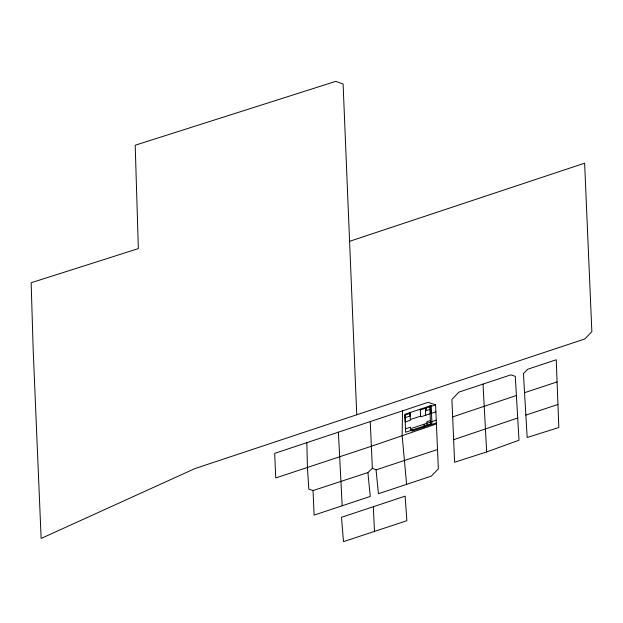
<?xml version="1.0" encoding="UTF-8"?>
<svg xmlns="http://www.w3.org/2000/svg" width="623" height="623" viewBox="0 0 623 623"><rect width="100%" height="100%" fill="white"/><g stroke="black" fill="none" stroke-linecap="round" stroke-linejoin="round"><path stroke-width="0.93" d="M402.513 410.861L402.131 435.376L406.601 484.359L378.441 493.72L376.058 469.874L372.359 468.278L370.249 421.584M367.913 472.553L372.359 468.278M486.664 451.948L519.006 440.212L515.291 376.354L510.813 374.867L458.925 392.108L451.909 399.436L454.603 462.235L486.664 451.948L483.02 384.095M453.637 439.698L517.713 417.994M452.664 416.904L516.397 395.504M410.082 413.345L404.981 415.043L405.285 422.005L410.386 420.307L410.051 412.582M420.291 409.95L435.594 404.857L438.335 468.823L431.334 476.136L406.601 484.359M405.005 417.698L409.989 416.039L409.848 412.644M429.909 409.412L426.319 410.612L426.171 407.216M410.355 419.544L420.556 416.148M435.898 411.819L420.595 416.912L420.26 409.186M405.487 428.834L410.471 427.176L410.619 430.571M430.392 420.556L426.802 421.748L426.95 425.143M436.256 420.175L411.772 428.32L411.889 431.108L436.38 422.962M436.419 423.967L371.043 446.38L275.748 477.95L274.681 453.349L428.157 402.333L435.602 404.857M373.325 506.733L405.145 496.149L406.874 520.711L343.507 541.628L341.497 517.3L373.325 506.733L374.493 531.777M349.83 241.233L584.631 163.179L591.85 331.638L584.849 338.951L195.046 468.535L41.126 538.443L33.19 350.079L31.15 282.749L138.353 248.616L135.199 145.221L335.727 81.372L343.094 83.973L356.745 414.778M524.558 392.685L557.071 381.915L556.23 359.759L527.611 369.283L523.445 373.66L527.167 437.494L558.831 427.518L557.071 381.915M313.034 490.566L367.897 472.561L370.272 496.438L314.101 515.104L313.034 490.566L308.79 489.148L307.427 467.336L306.843 442.665M376.058 469.874L437.517 449.51M525.859 415.082L557.951 404.483M342.198 505.767L338.382 432.183M430.493 406.554L430.797 413.516M429.761 406.025L430.54 423.944M425.392 408.252L425.696 415.214M424.014 424.247L424.131 427.035M431.163 405.557L404.857 414.303L405.635 432.23L431.934 423.484L431.163 405.557"/></g></svg>
